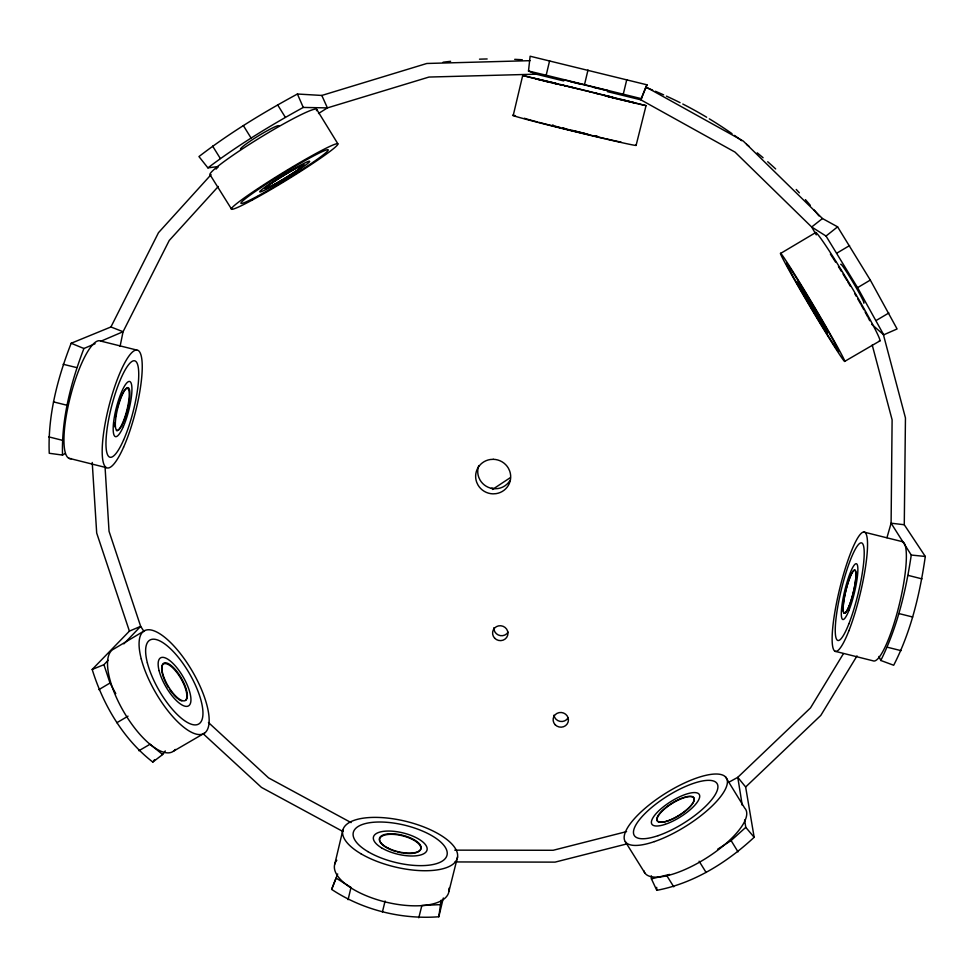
<?xml version="1.0" encoding="UTF-8"?>
<svg xmlns="http://www.w3.org/2000/svg" width="974" height="974" viewBox="0 0 974 974"><rect width="100%" height="100%" fill="white"/><g stroke="black" fill="none" stroke-linecap="round" stroke-linejoin="round"><path stroke-width="1.46" d="M878.95 656.427L880.788 660.469L893.682 665.254C911.067 631.517 919.906 593.836 925.3 556.458L904.274 524.743L905.455 417.931L883.126 333.607M337.686 873.934L331.647 889.396C362.742 910.069 401.641 919.59 438.811 916.765L441.112 900.207M563.763 80.939L536.15 74.182L528.492 71.017L530.124 56.224L646.992 84.823L640.831 99.823L607.374 91.617M65.124 453.519L62.519 455.077L49.248 453.275C47.641 415.642 57.588 378.107 71.175 343.262L110.926 326.972L158.482 232.689L211.066 174.663M62.519 455.077C61.459 418.65 70.956 382.344 83.91 348.509L95.099 343.712M880.788 660.469C897.2 627.621 905.844 591.206 911.262 555.046L891.1 523.196L892.111 419.818L872.217 344.991M120.07 346.379L123.065 331.72L169.22 240.505L218.322 186.448M513.213 115.516L522.709 75.473L555.557 83.326M334.776 864.096L342.933 829.775M348.083 899.708L351.005 887.424L336.079 878.085L331.647 889.396M641.549 98.703L546.183 75.229L549.616 60.741M584.534 84.543L587.992 69.994M438.811 916.765L443.316 898.004M623.287 94.113L626.781 79.625M382.429 911.932L385.095 901.011M418.796 917.776L421.864 905.516L440.041 904.627M449.002 891.125L457.549 856.95M636.071 145.503L646.042 105.642L607.155 95.939M886.949 537.709L891.1 523.196L904.274 524.743M645.872 86.954L640.831 99.823L735.029 152.114L811.671 227.003L826.025 236.049L857.57 287.659L883.698 334.825L897.091 328.956L870.306 280.074L837.591 226.832L822.47 218.529L743.272 141.06L645.872 86.954L646.992 84.823M843.411 653.688L810.502 707.915L737.781 777.325L728.722 782.317M857.01 655.904L820.802 715.415L745.646 786.992L754.156 837.287C727.006 862.538 693.573 883.43 656.78 890.321L651.423 878.852L651.338 875.821M143.957 631.432L140.658 626.343L129.408 631.115L92.189 669.455C103.147 704.896 123.248 739.132 152.808 762.07L162.646 754.533L165.276 750.942M152.808 762.07L154.574 759.659M216.118 169.086L218.139 166.846M92.189 669.455L103.926 664.682L108.126 660.299M123.868 643.863L140.658 626.343L109.039 531.293L105.046 466.875M717.57 849.291L731.097 840.562L745.78 827.352L744.599 819.998M826.025 236.049L837.591 226.832M822.47 218.529L811.671 227.003L816.273 234.868M530.026 60.668L426.819 63.48L321.81 95.452L297.411 94.015C263.236 112.558 229.791 132.817 198.952 156.571L207.9 167.869L218.188 166.554M207.9 167.869C237.96 145.187 270.273 125.549 303.267 107.432L327.41 107.895L428.986 77.056L536.15 74.182M492.503 489.447L510.254 477.698M318.51 113.52L327.41 107.895L321.81 95.452M144.785 630.568L113.788 649.025A59.195 22.305 59.8 0 0 125.573 714.831A59.195 22.305 59.8 0 0 175.296 749.42M780.685 253.386L815.749 232.53M98.861 689.653L110.013 683.018L103.926 664.682M836.873 253.13L849.584 245.57M857.57 287.659L870.306 280.074M876.186 320.483L888.86 312.983M116.843 722.732L128.02 716.158M138.88 750.747L150.045 744.246L162.646 754.533M173.384 751.258L204.589 733.081M844.75 361.354L880.046 340.815M651.423 878.852L669.479 874.433M100.687 341.314L123.065 331.72L110.926 326.972M626.562 831.613L553.159 850.278L454.761 850.144M627.122 843.849L555.058 862.124L455.016 861.941M491.298 488.4L492.99 488.218L493.234 489.07M911.262 555.046L925.3 556.458M595.686 136.056L596.551 136.165L595.905 135.91M563.435 79.783L607.776 90.643L604.951 90.046M553.402 125.476L552.928 125.549M646.042 105.642L638.907 104.035M595.504 135.873L597.598 136.336M611.952 97.363L613.182 97.619L595.151 93.127M562.948 85.31L562.363 85.213M241.138 149.29L240.505 149.144A22.487 2.07 -31.4 0 1 254.567 138.259L259.595 135.143A22.487 2.07 -31.4 0 1 278.296 125.646L278.929 125.89M601.518 89.255L603.807 89.778M558.199 84.117L555.533 83.508L558.041 84.19M586.214 133.937L588.564 134.485M528.492 71.017L546.183 75.229M597.038 88.184L599.278 88.719M564.482 85.663L566.625 86.175M607.435 96.292L610.077 96.925M634.61 103.013L637.483 103.694M582.61 132.866L584.972 133.426M548.642 81.67L534.008 78.273M560.768 84.726L579.798 89.352M618.612 99.117L634.804 102.891L621.461 99.482M627.475 101.308L633.185 102.672M585.033 133.669L562.741 128.191M593.093 87.234L595.723 87.867M569.315 86.82L572.468 87.575M611.806 97.473L617.248 98.788M619.135 99.299L626.051 100.967M578.848 131.965L581.356 132.561M548.983 81.682L571.921 87.307M606.741 96.243L617.747 98.971M569.084 86.552L591.194 91.958M577.302 88.719L587.687 91.288M572.505 130.419L577.606 131.66M589.903 91.69L612.39 97.169M587.48 91.203L597.245 93.601M559.259 84.689L562.047 85.371M63.14 364.264L76.654 367.588M580.443 84.141L570.435 81.633M557.859 84.336L535.31 78.748M136.664 350.019L99.275 340.717A60.79 14.793 -75.5 0 0 69.3 400.947A60.79 14.793 -75.5 0 0 71.419 458.608M560.5 84.811L562.619 85.347M542.968 80.574L548.545 81.974M863.999 532.096L901.985 541.568A61.386 11.834 -76.4 0 1 899.379 604.221A61.386 11.834 -76.4 0 1 873.081 660.822L835.022 651.277M53.497 401.885L66.987 405.257M898.892 613.559L912.675 617.005M887.399 647.235L901.084 650.656M68.85 458.255L106.324 467.63M533.947 78.407L522.709 75.473M562.668 127.971L565.078 128.568M48.7 436.851L62.105 440.224M603.588 95.221L606.364 95.939M541.52 80.209L535.578 78.699M908.194 575.391L921.976 578.873M558.26 127.034L560.5 127.606M554.912 126.133L557.152 126.73M552.428 125.037L553.281 125.317M71.175 343.262L83.91 348.509M351.103 822.604L268.58 777.909L208.448 722.513M342.787 831.431L261.482 787.418L203.481 734.031M871.73 324.318L883.698 334.825M745.78 827.352L754.156 837.287M745.646 786.992L737.781 777.325L742.249 805.279M231.654 209.313L210.262 175.089A62.628 5.479 -31.5 0 1 263.029 135.885A62.628 5.479 -31.5 0 1 316.453 110.671M666.776 875.638L673.752 886.815M625.296 841.633L644.8 872.887M277.602 104.815L285.333 117.294M212.624 146.112L220.319 158.494M243.354 125.573L251.085 138.065M699.125 861.211L706.101 872.461M316.708 109.405L337.868 143.811M725.496 776.826L744.696 808.091A59.609 20.43 -32.2 0 1 705.115 858.861A59.609 20.43 -32.2 0 1 643.826 870.695M731.097 840.562L738.012 851.848M110.013 683.018L115.772 693.622M297.411 94.015L303.267 107.432M129.408 631.115L96.694 533.046L92.226 462.467M656.683 887.338L656.78 890.321M443.073 62.226A405.135 397.307 20.9 0 1 450.597 61.325M479.5 59.183A405.135 397.307 20.9 0 1 487.158 58.964M514.698 59.341A405.135 397.307 20.9 0 1 522.308 59.767M645.665 87.331A405.135 397.307 20.9 0 1 652.617 90.119M655.392 91.276A405.135 397.307 20.9 0 1 663.671 94.88M666.423 96.122A405.135 397.307 20.9 0 1 680.083 102.66M682.786 104.023A405.135 397.307 20.9 0 1 706.686 117.245M709.291 118.816A405.135 397.307 20.9 0 1 732.022 133.669M734.469 135.398A405.135 397.307 20.9 0 1 741.713 140.67M746.547 144.322A405.135 397.307 20.9 0 1 748.933 146.185M757.248 152.845A405.135 397.307 20.9 0 1 763.092 157.739M767.707 161.745A405.135 397.307 20.9 0 1 775.657 168.94M796.233 189.455A405.135 397.307 20.9 0 1 799.337 192.815M805.413 199.621A405.135 397.307 20.9 0 1 810.344 205.368M814.203 210.019A405.135 397.307 20.9 0 1 818.903 215.887M509.938 480.559A17.349 16.996 20.9 0 1 497.897 488.558L494.889 488.753A17.349 16.996 20.9 0 1 479.987 479.938L478.733 477.236A17.349 16.996 20.9 0 1 478.794 465.584M567.988 717.996A7.597 7.281 11.2 0 1 553.926 715.184M508.099 632.15A7.634 7.366 16 0 1 493.903 627.682M840.818 264.465A22.646 1.23 59.3 0 1 853.516 283.117A22.646 1.23 59.3 0 1 863.694 302.999M391.122 849.852A21.148 8.449 13.7 0 1 385.521 834.864A21.148 8.449 13.7 0 1 418.65 843.764A21.148 8.449 13.7 0 1 403.078 853.066M401.726 852.859A21.148 8.449 13.7 0 1 397.636 851.982M396.284 851.617A21.148 8.449 13.7 0 1 392.364 850.339M181.797 700.939A21.306 7.658 59.8 0 1 178.924 699.466M177.877 698.711A21.306 7.658 59.8 0 1 173.214 694.145M172.386 693.159A21.306 7.658 59.8 0 1 169.975 689.896M168.453 687.559A21.306 7.658 59.8 0 1 167.029 685.112M166.371 683.882A21.306 7.658 59.8 0 1 163.815 663.842A21.306 7.658 59.8 0 1 180.275 677.502A21.306 7.658 59.8 0 1 185.839 700.038M117.513 407.327A21.83 4.894 -75.5 0 1 127.643 388.431A21.83 4.894 -75.5 0 1 126.547 411.503A21.83 4.894 -75.5 0 1 116.405 430.581M114.871 426.782A21.83 4.894 -75.5 0 1 114.822 422.996M115.456 416.982A21.83 4.894 -75.5 0 1 116.186 412.915M815.421 233.054A63.054 3.141 59.3 0 1 850.679 285.565A63.054 3.141 59.3 0 1 879.339 340.705M830.384 254.104A51.585 2.569 59.3 0 1 835.57 262.091M838.456 266.645A51.585 2.569 59.3 0 1 841.475 271.502M843.009 274.011A51.585 2.569 59.3 0 1 846.942 280.475M847.733 281.79A51.585 2.569 59.3 0 1 850.436 286.332M854.758 293.685A51.585 2.569 59.3 0 1 856.268 296.291M857.741 298.86A51.585 2.569 59.3 0 1 860.59 303.864M861.272 305.069A51.585 2.569 59.3 0 1 863.865 309.744M865.082 311.96A51.585 2.569 59.3 0 1 867.737 316.891M868.345 318.023A51.585 2.569 59.3 0 1 869.733 320.702M448.99 888.227A58.72 24.447 13.6 0 1 385.059 901.887A58.72 24.447 13.6 0 1 336.809 860.237M635.559 145.187A63.347 1.084 13.7 0 1 570.192 130.467A63.347 1.084 13.7 0 1 515.429 115.675M621.035 142.119A51.817 0.889 13.7 0 1 606.169 138.844M604.757 138.527A51.817 0.889 13.7 0 1 561.998 128.227M560.561 127.862A51.817 0.889 13.7 0 1 538.878 122.334M537.344 121.933A51.817 0.889 13.7 0 1 524.402 118.231M284.311 175.089L279.295 178.193A22.426 1.51 -31.5 0 0 265.013 188.615L265.683 188.664A22.426 1.51 -31.5 0 0 284.018 178.826L288.913 175.783A22.426 1.51 -31.5 0 0 303.279 165.361L302.731 165.239A22.426 1.51 -31.5 0 0 284.311 175.089M493.282 459.314L490.226 459.521A17.581 17.228 20.9 0 0 476.651 482.167L477.93 484.918A17.581 17.228 20.9 0 0 493.027 493.855L496.07 493.648A17.581 17.228 20.9 0 0 509.694 471.039L508.428 468.275A17.581 17.228 20.9 0 0 493.282 459.314M804.694 295.451A22.56 0.67 59.3 0 0 823.602 326.485A22.56 0.67 59.3 0 0 808.615 299.797A22.56 0.67 59.3 0 0 804.694 295.451M666.959 821.24A21.44 6.964 -32.1 0 0 694.133 799.155A21.44 6.964 -32.1 0 0 665.753 807.945A21.44 6.964 -32.1 0 0 666.959 821.24M555.143 724.717A7.67 7.342 11.2 0 0 568.086 722.136A7.67 7.342 11.2 0 0 559.1 712.627A7.67 7.342 11.2 0 0 555.143 724.717M494.646 638.165A7.707 7.439 16 0 0 507.612 635.498A7.707 7.439 16 0 0 498.542 625.88A7.707 7.439 16 0 0 494.646 638.165M848.841 606.595A22.025 3.823 -76.3 0 0 855.391 570.886A22.025 3.823 -76.3 0 0 844.385 597.464A22.025 3.823 -76.3 0 0 848.841 606.595M791.947 275.35A62.872 1.778 59.3 0 0 844.263 361.135A62.872 1.778 59.3 0 0 801.663 285.723A62.872 1.778 59.3 0 0 791.947 275.35M795.807 281.389A51.427 1.461 59.3 0 0 838.504 351.383A51.427 1.461 59.3 0 0 803.489 289.424A51.427 1.461 59.3 0 0 795.807 281.389M804.865 295.426A22.852 0.645 59.3 0 0 824.016 326.874A22.852 0.645 59.3 0 0 808.797 299.87A22.852 0.645 59.3 0 0 804.865 295.426M803.1 292.748A29.415 0.828 59.3 0 0 827.413 332.584A29.415 0.828 59.3 0 0 807.19 296.839A29.415 0.828 59.3 0 0 803.1 292.748M848.926 630.665A61.362 10.556 -76.4 0 0 865.643 533.119A61.362 10.556 -76.4 0 0 834.949 611.538A61.362 10.556 -76.4 0 0 848.926 630.665M848.902 623.75A50.198 8.632 -76.4 0 0 862.696 543.796A50.198 8.632 -76.4 0 0 837.603 607.618A50.198 8.632 -76.4 0 0 848.902 623.75M849.961 603.831A22.305 3.835 -76.4 0 0 854.941 570.009A22.305 3.835 -76.4 0 0 843.801 601.092A22.305 3.835 -76.4 0 0 849.961 603.831M849.024 610.211A28.721 4.943 -76.4 0 0 857.047 564.299A28.721 4.943 -76.4 0 0 842.705 600.447A28.721 4.943 -76.4 0 0 849.024 610.211M654.455 841.585A59.743 19.322 -32.1 0 0 727.152 779.76A59.743 19.322 -32.1 0 0 645.725 807.763A59.743 19.322 -32.1 0 0 654.455 841.585M658.022 835.68A48.87 15.803 -32.1 0 0 717.728 785.117A48.87 15.803 -32.1 0 0 651.302 807.775A48.87 15.803 -32.1 0 0 658.022 835.68M666.764 821.155A21.708 7.013 -32.1 0 0 694.292 798.802A21.708 7.013 -32.1 0 0 665.571 807.738A21.708 7.013 -32.1 0 0 666.764 821.155M665.218 824.321A27.954 9.034 -32.1 0 0 699.636 795.417A27.954 9.034 -32.1 0 0 661.833 808.091A27.954 9.034 -32.1 0 0 665.218 824.321M360.843 853.699A58.927 23.449 13.6 0 0 456.149 860.809A58.927 23.449 13.6 0 0 383.293 817.697A58.927 23.449 13.6 0 0 360.843 853.699M367.855 851.593A48.201 19.176 13.6 0 0 445.946 857.631A48.201 19.176 13.6 0 0 386.654 822.287A48.201 19.176 13.6 0 0 367.855 851.593M387.822 847.964A21.416 8.523 13.6 0 0 421.024 848.646A21.416 8.523 13.6 0 0 391.901 833.768A21.416 8.523 13.6 0 0 387.822 847.964M381.54 847.83A27.576 10.97 13.6 0 0 426.368 851.519A27.576 10.97 13.6 0 0 392.79 831.224A27.576 10.97 13.6 0 0 381.54 847.83M141.254 658.935A59.365 21.233 59.8 0 0 201.107 734.457A59.365 21.233 59.8 0 0 179.983 653.091A59.365 21.233 59.8 0 0 141.254 658.935M147.354 662.819A48.566 17.374 59.8 0 0 196.273 724.839A48.566 17.374 59.8 0 0 179.253 658.461A48.566 17.374 59.8 0 0 147.354 662.819M163.23 675.396A21.574 7.719 59.8 0 0 185.267 700.586A21.574 7.719 59.8 0 0 175.283 669.54A21.574 7.719 59.8 0 0 163.23 675.396M159.079 670.636A27.783 9.935 59.8 0 0 187.008 706.369A27.783 9.935 59.8 0 0 177.56 668.602A27.783 9.935 59.8 0 0 159.079 670.636M123.576 447.212A60.826 13.563 -75.6 0 0 138.856 350.981A60.826 13.563 -75.6 0 0 104.218 428.889A60.826 13.563 -75.6 0 0 123.576 447.212M123.564 440.053A49.759 11.091 -75.6 0 0 135.922 361.5A49.759 11.091 -75.6 0 0 107.59 425.553A49.759 11.091 -75.6 0 0 123.564 440.053M122.943 423.264A22.11 4.931 -75.6 0 0 128.726 388.042A22.11 4.931 -75.6 0 0 116.125 415.861A22.11 4.931 -75.6 0 0 122.943 423.264M123.357 426.563A28.465 6.343 -75.6 0 0 130.26 381.808A28.465 6.343 -75.6 0 0 114.068 418.796A28.465 6.343 -75.6 0 0 123.357 426.563M252.315 200.035A62.47 4.139 -31.5 0 0 337.491 144.882A62.47 4.139 -31.5 0 0 264.064 184.549A62.47 4.139 -31.5 0 0 252.315 200.035M258.439 195.677A51.111 3.385 -31.5 0 0 327.946 150.617A51.111 3.385 -31.5 0 0 267.607 183.258A51.111 3.385 -31.5 0 0 258.439 195.677M275.484 183.745A22.706 1.51 -31.5 0 0 304.095 164.716A22.706 1.51 -31.5 0 0 274.595 181.237A22.706 1.51 -31.5 0 0 275.484 183.745M269.932 187.398A29.232 1.936 -31.5 0 0 309.513 161.696A29.232 1.936 -31.5 0 0 274.705 180.58A29.232 1.936 -31.5 0 0 269.932 187.398"/></g></svg>
